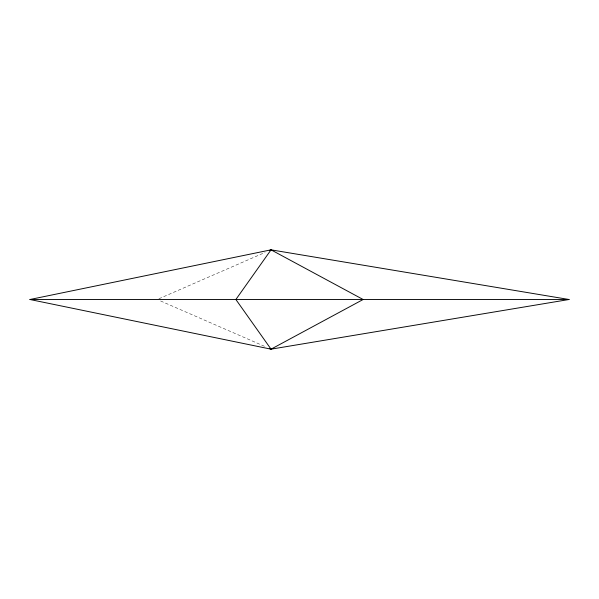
<?xml version="1.0" encoding="UTF-8"?>
<svg xmlns="http://www.w3.org/2000/svg" width="599" height="599" viewBox="0 0 599 599"><rect width="100%" height="100%" fill="white"/><g stroke="black" fill="none" stroke-linecap="round" stroke-linejoin="round"><path stroke-width="0.45" stroke-dasharray="3 2.25" d="M158.93 298.751L265.05 252.449M160.637 300.998L265.05 346.551"/><path stroke-width="0.9" d="M271.04 249.835L235.871 299.5L271.04 349.165L569.05 299.5L271.04 249.835L29.95 299.5L271.04 349.165L363.129 299.5L271.04 249.835L269.333 250.577M29.95 299.5L569.05 299.5M269.333 348.423L271.04 349.165"/></g></svg>
